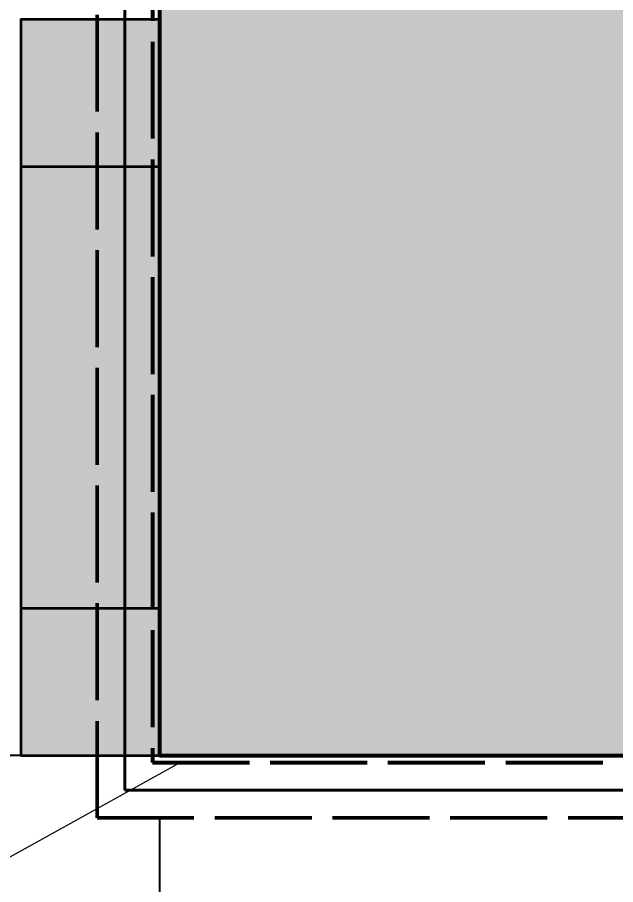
# Model space of a CAD drawing. Header units: millimetres. Extents: x -1589 to 4494, y -1079 to 3281.
# Drawn here: x -145 to 465, y -131 to 752 of the extents above; entities that cross this region are included whole.
import ezdxf

# ---------------------------------------------------------------- set-up
doc = ezdxf.new("R2010")
doc.units = ezdxf.units.MM
doc.linetypes.add('DASH_99_21', pattern=[119.944444, 98.777778, -21.166667])
for name, color, linetype in [('DIMENSIONS', 7, 'Continuous'), ('GEOFAB', 5, 'Continuous'), ('LEADERS', 7, 'Continuous'), ('MODULE_ART', 7, 'Continuous'), ('PIPES', 7, 'Continuous'), ('TANK', 7, 'Continuous')]:
    doc.layers.add(name, color=color, linetype=linetype)
doc.styles.add('ARIAL', font='arial.ttf')
doc.dimstyles.get("Standard").update_dxf_attribs({"dimtxt": 2.5, "dimasz": 2.5, "dimexe": 1.25, "dimexo": 0.625, "dimtad": 1, "dimcen": 2.5, "dimazin": 3, "dimtfac": 1, "dimtmove": 0, "dimatfit": 3})

# ---------------------------------------------------------------- blocks, each defined once
blk = doc.blocks.new('atlancube_face')
at = {"true_color": 0x000000}
blk.add_solid([(-1.79, -1.79), (1151.79, -1.79), (-1.79, 781.79), (1151.79, 781.79)], dxfattribs=at)

msp = doc.modelspace()

# ---------------------------------------------------------------- linework, layer by layer
at = {"layer": 'GEOFAB', "color": 5, "linetype": 'DASH_99_21', "lineweight": 50}
for q in [(-63.5, 2088.22), (3513.5, -63.5)]:
    msp.add_line((-63.5, -63.5), q, dxfattribs=at)
at = {"layer": 'GEOFAB', "color": 6, "lineweight": 40}
for q in [(-35.28, 2060), (3485.28, -35.28)]:
    msp.add_line((-35.28, -35.28), q, dxfattribs=at)
at = {"layer": 'GEOFAB', "color": 5, "linetype": 'DASH_99_21', "lineweight": 53}
msp.add_lwpolyline([(-7.06, -7.06), (3457.06, -7.06), (3457.06, 1567.06), (-7.06, 1567.06)], close=True, dxfattribs=at)
at = {"layer": 'LEADERS', "lineweight": 18}
msp.add_line((-190.5, -124.18), (21.17, -7.06), dxfattribs=at)
at = {"layer": 'PIPES', "lineweight": 35}
for points in [[(-141.11, 0), (0, 0), (0, 750), (-141.11, 750)], [(-141.11, 0), (0, 0), (0, 600), (-141.11, 600)], [(-141.11, 0), (0, 0), (0, 150), (-141.11, 150)]]:
    msp.add_lwpolyline(points, close=True, dxfattribs=at)
at = {"layer": 'PIPES', "true_color": 0xbfbfbf}
for points in [[(-141.11, 0), (0, 0), (-141.11, 750), (0, 750)], [(-141.11, 0), (0, 0), (-141.11, 600), (0, 600)], [(-141.11, 0), (0, 0), (-141.11, 150), (0, 150)]]:
    msp.add_solid(points, dxfattribs=at)
at = {"layer": 'TANK', "lineweight": 53}
msp.add_lwpolyline([(0, 0), (3450, 0), (3450, 1560), (0, 1560)], close=True, dxfattribs=at)

# ---------------------------------------------------------------- block references
at = {"layer": 'MODULE_ART'}
msp.add_blockref('atlancube_face', (0, 0), dxfattribs=at)

# ---------------------------------------------------------------- dimensions: what is measured, and where the dimension line sits
at = {"layer": 'DIMENSIONS'}
for base, p2 in [((-1462.42, 0), (-63.5, 3000)), ((-1321.31, 0), (-63.5, 3000)), ((-1180.2, 0), (-63.5, 3000)), ((-897.97, 0), (-63.5, 1560))]:
    msp.add_linear_dim(base=base, p1=(-63.5, 0), p2=p2, angle=90, dimstyle='Standard', override={"dimtxt": 40.414222, "dimasz": 31.75, "dimexe": 21.166667, "dimexo": 0, "dimgap": 17.638889, "dimtad": 1, "dimtih": 0, "dimtoh": 0, "dimdec": 0, "dimtxsty": 'ARIAL', "dimclrd": 7, "dimclre": 7, "dimclrt": 7}, dxfattribs=at).render()
msp.add_linear_dim(base=(0, -183.44), p1=(0, -63.5), p2=(3450, -63.5), dimstyle='Standard', override={"dimtxt": 40.414222, "dimasz": 31.75, "dimexe": 21.166667, "dimexo": 0, "dimgap": 17.638889, "dimtad": 1, "dimtih": 0, "dimtoh": 0, "dimdec": 0, "dimtxsty": 'ARIAL', "dimclrd": 7, "dimclre": 7, "dimclrt": 7}, dxfattribs=at).render()

doc.saveas('drawing.dxf')
